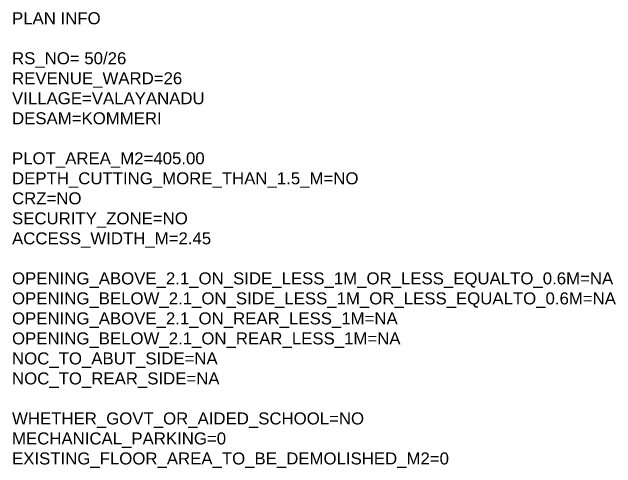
# Model space of a CAD drawing. Header units: metres. Extents: x 14 to 203, y 4 to 269.
# Drawn here: x 14.1 to 202.6, y 127 to 269.5 of the extents above; entities that cross this region are included whole.
import ezdxf

# ---------------------------------------------------------------- set-up
doc = ezdxf.new("R2010")
doc.units = ezdxf.units.M
doc.header["$MEASUREMENT"] = 0
doc.layers.add('PLAN_INFO', color=1, linetype='Continuous', plot=False)
doc.styles.get("Standard").update_dxf_attribs({"font": 'ARIAL.TTF'})

msp = doc.modelspace()

# ---------------------------------------------------------------- texts
at = {"layer": 'PLAN_INFO', "insert": (14.0787, 269.40486), "char_height": 3.75, "width": 187.9686875, "attachment_point": 1}
msp.add_mtext('\\A1;PLAN INFO\\P\\PRS_NO= 50/26\\PREVENUE_WARD=26\\PVILLAGE=VALAYANADU\\PDESAM=KOMMERI\\P\\PPLOT_AREA_M2=405.00\\PDEPTH_CUTTING_MORE_THAN_1.5_M=NO\\PCRZ=NO\\PSECURITY_ZONE=NO\\PACCESS_WIDTH_M=2.45\\P\\POPENING_ABOVE_2.1_ON_SIDE_LESS_1M_OR_LESS_EQUALTO_0.6M=NA\\POPENING_BELOW_2.1_ON_SIDE_LESS_1M_OR_LESS_EQUALTO_0.6M=NA\\POPENING_ABOVE_2.1_ON_REAR_LESS_1M=NA\\POPENING_BELOW_2.1_ON_REAR_LESS_1M=NA\\PNOC_TO_ABUT_SIDE=NA\\PNOC_TO_REAR_SIDE=NA\\P\\PWHETHER_GOVT_OR_AIDED_SCHOOL=NO\\PMECHANICAL_PARKING=0\\PEXISTING_FLOOR_AREA_TO_BE_DEMOLISHED_M2=0', dxfattribs=at)

doc.saveas('drawing.dxf')
